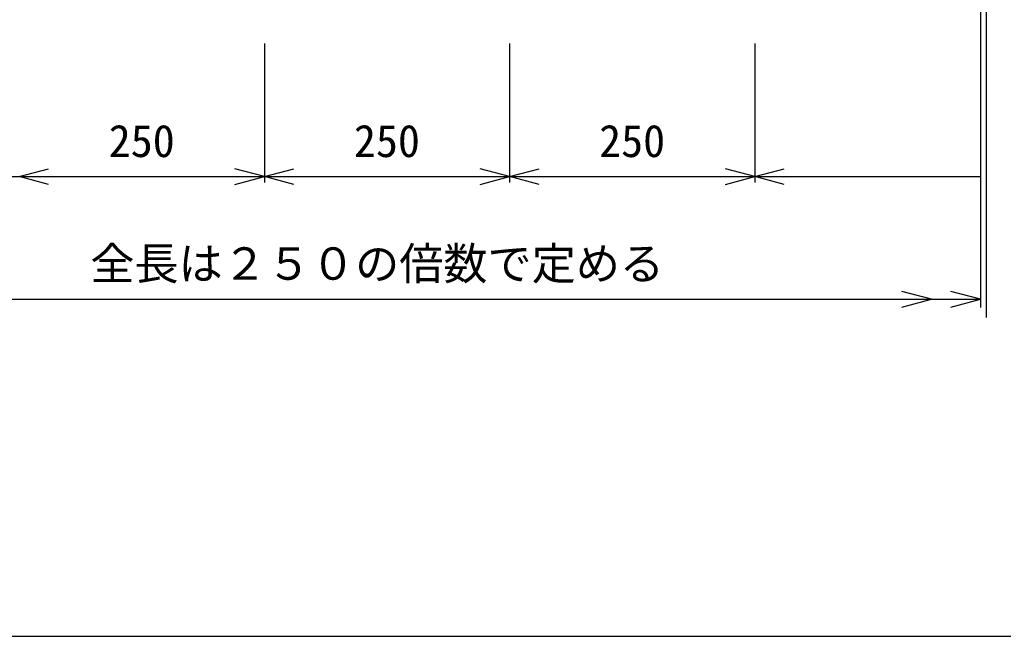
# Model space of a CAD drawing. Units: millimetres, scale not verified. Extents: x -12600 to 12600, y -4455 to 4455.
# Drawn here: x -5346 to -4343, y -2093 to -1464 of the extents above; entities that cross this region are included whole.
import ezdxf
from ezdxf.enums import TextEntityAlignment as Align

# ---------------------------------------------------------------- set-up
doc = ezdxf.new("R2010")
doc.units = ezdxf.units.MM
doc.header["$LTSCALE"] = 15
doc.layers.add('0-0_DIM', color=7, linetype='Continuous', lineweight=25)
doc.layers.add('0-7_TXT', color=7, linetype='Continuous', lineweight=25)
doc.styles.add('ＭＳ ゴシック', font='')
doc.styles.get('ＭＳ ゴシック').set_extended_font_data('MS Gothic')

msp = doc.modelspace()

# ---------------------------------------------------------------- linework, layer by layer
at = {"layer": '0-0_DIM'}
for p, q in [((-5096.3, -1488.58), (-5096.3, -1630.26)), ((-4846.3, -1488.58), (-4846.3, -1630.26)), ((-4596.3, -1488.58), (-4596.3, -1630.26)), ((-4596.3, -1624.26), (-4366.3, -1624.26)), ((-5596.3, -1749.26), (-4366.3, -1749.26))]:
    msp.add_line(p, q, dxfattribs=at)
for points in [[(-5596.3, -1624.26), (-5346.3, -1624.26), (-5096.3, -1624.26), (-4846.3, -1624.26), (-4596.3, -1624.26)], [(-5316.3, -1632.3), (-5346.3, -1624.26), (-5316.3, -1616.23)], [(-5126.3, -1632.3), (-5096.3, -1624.26), (-5126.3, -1616.23)], [(-5066.3, -1632.3), (-5096.3, -1624.26), (-5066.3, -1616.23)], [(-4876.3, -1632.3), (-4846.3, -1624.26), (-4876.3, -1616.23)], [(-4816.3, -1632.3), (-4846.3, -1624.26), (-4816.3, -1616.23)], [(-4626.3, -1632.3), (-4596.3, -1624.26), (-4626.3, -1616.23)], [(-4566.3, -1632.3), (-4596.3, -1624.26), (-4566.3, -1616.23)], [(-4446.3, -1757.3), (-4416.3, -1749.26), (-4446.3, -1741.23)], [(-4396.3, -1757.3), (-4366.3, -1749.26), (-4396.3, -1741.23)]]:
    msp.add_lwpolyline(points, dxfattribs=at)
at = {"layer": '0-7_TXT'}
for p, q in [((-4366.3, -1284.13), (-4366.3, -1757.6)), ((-4360.3, -1284.13), (-4360.3, -1767.7))]:
    msp.add_line(p, q, dxfattribs=at)
msp.add_lwpolyline([(-6021.5, -2092.64), (-3771.5, -2092.64), (-3771.5, -642.64), (-6021.5, -642.64)], close=True, dxfattribs=at)

# ---------------------------------------------------------------- texts
at = {"layer": '0-0_DIM', "style": 'ＭＳ ゴシック'}
for s, p in [('250', (-5255.05, -1614.26)), ('250', (-5005.05, -1614.26)), ('250', (-4755.05, -1614.26)), ('全長は２５０の倍数で定める', (-5273.8, -1739.26))]:
    msp.add_text(s, height=32.99, dxfattribs=at).set_placement(p, align=Align.BOTTOM_LEFT)

doc.saveas('drawing.dxf')
